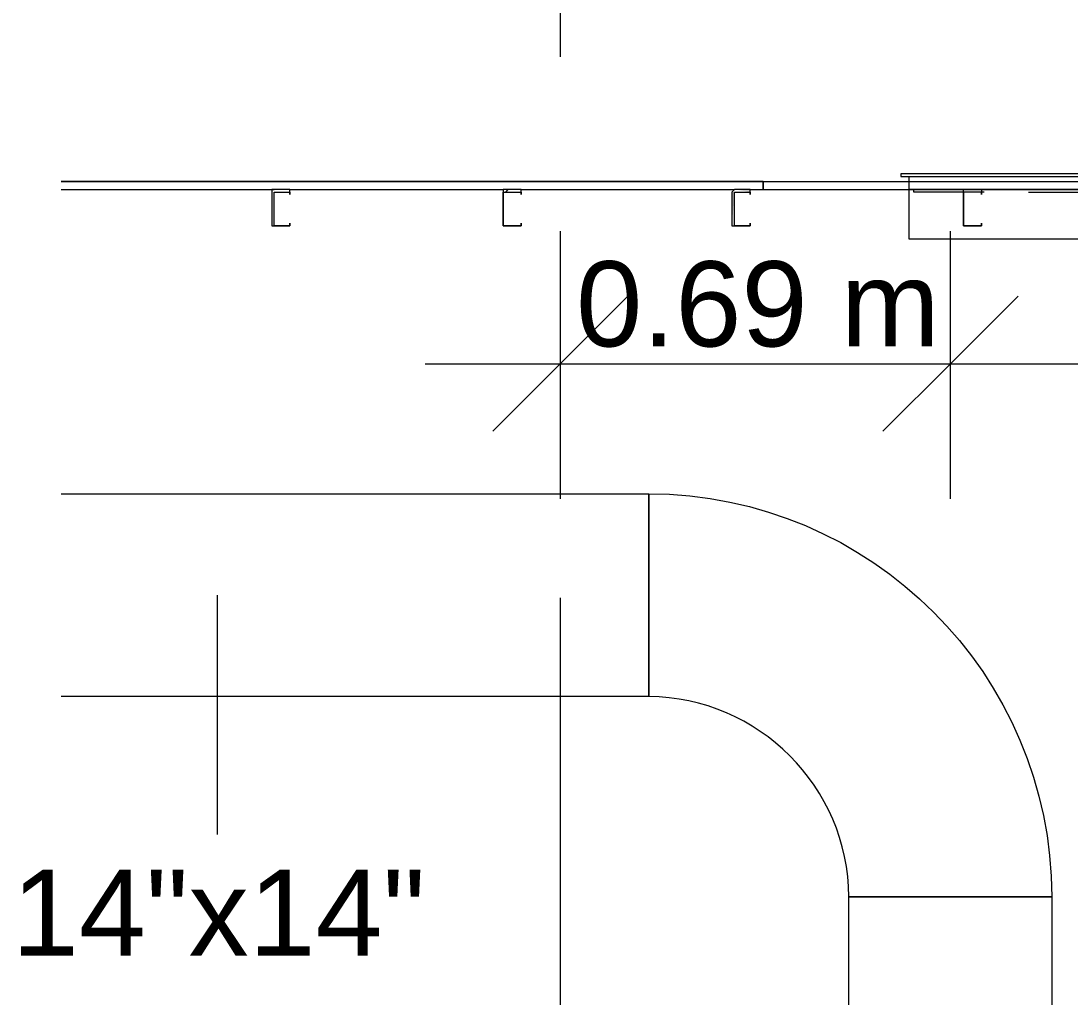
# Model space of a CAD drawing. Header units: metres. Extents: x -2 to 237, y -8 to 52.
# Drawn here: x 4.389 to 6.239, y 33.649 to 35.37 of the extents above; entities that cross this region are included whole.
import ezdxf

# ---------------------------------------------------------------- set-up
doc = ezdxf.new("R2010")
doc.units = ezdxf.units.M
doc.layers.add('HVAC - Ductos', color=5, linetype='Continuous', lineweight=0)
doc.layers.add('PDF2_Text', color=7, linetype='Continuous', lineweight=0)
doc.layers.add('PDF2_Geometry', color=7, linetype='Continuous', lineweight=0, true_color=0xaaaaaa)
doc.layers.add('PDF2_Solid Fills', color=7, linetype='Continuous', lineweight=0, true_color=0xffffff)
doc.styles.add('PDF Helvetica', font='')
doc.styles.get('PDF Helvetica').set_extended_font_data('Helvetica')

msp = doc.modelspace()

# ---------------------------------------------------------------- hatches: boundary and pattern name
at = {"layer": 'PDF2_Solid Fills', "lineweight": 0, "transparency": 33554559}
h = msp.add_hatch(color=256, dxfattribs=at)
h.paths.add_polyline_path([(5.6746, 35.0682), (5.6746, 35.0728), (5.6472, 35.0728)])
h.paths.add_polyline_path([(5.6472, 35.0682), (5.6426, 35.0682), (5.6426, 35.0086)])

# ---------------------------------------------------------------- linework, layer by layer
at = {"layer": 'HVAC - Ductos', "lineweight": 0}
for points in [[(5.9406, 35.0957), (6.7845, 35.0957), (6.7845, 35.1003), (5.9406, 35.1003), (5.9406, 35.0957), (5.9544, 35.0957), (5.9544, 35.0728), (6.7708, 35.0728), (5.9544, 35.0728), (5.9544, 34.9857), (6.7708, 34.9857), (6.7708, 35.0728), (6.7708, 35.0957), (6.7799, 35.0957)], [(6.7571, 35.1003), (5.9636, 35.1003)], [(6.0874, 35.0682), (5.9636, 35.0682), (5.9636, 35.0728), (6.0874, 35.0728)], [(6.1654, 35.0728), (6.326, 35.0728)], [(6.1654, 35.0682), (6.326, 35.0682)], [(5.3398, 34.9994), (5.3398, 34.7655), (5.3398, 34.5271)], [(6.0278, 34.5271), (6.0278, 34.7655), (6.0278, 34.9994)], [(5.4591, 34.8848), (5.3398, 34.7655), (5.2207, 34.6463)], [(6.1471, 34.8848), (6.0278, 34.7655), (5.9086, 34.6463)], [(5.1014, 34.7655), (6.2663, 34.7655)], [(4.4593, 34.5363), (5.4958, 34.5363), (5.4958, 34.1785), (4.4593, 34.1785)], [(4.7345, 34.3574), (4.7345, 33.9354)]]:
    msp.add_lwpolyline(points, dxfattribs=at)
msp.add_lwpolyline([(6.2067, 33.8253), (5.8489, 33.8253, 0.408553), (5.4958, 34.1785), (5.4958, 34.5363, -0.412791)], format="xyb", close=True, dxfattribs=at)
msp.add_lwpolyline([(6.2067, 33.8253), (6.2067, 33.5456), (5.8489, 33.5456), (5.8489, 33.8253)], close=True, dxfattribs=at)
at = {"layer": 'PDF2_Geometry', "lineweight": 0}
for points in [[(5.3398, 36.5771), (5.3398, 35.3067)], [(5.6746, 35.0728), (5.6976, 35.0728), (5.6976, 35.0866), (4.4593, 35.0866)], [(4.4593, 35.0866), (5.6976, 35.0866), (6.5874, 35.0866), (9.096, 35.0866), (9.096, 35.0728), (9.9904, 35.0728), (9.9904, 35.0866)], [(5.6976, 35.0866), (5.6976, 35.0728), (6.5874, 35.0728), (6.5874, 35.0866)], [(4.4593, 35.0728), (4.8353, 35.0728)], [(4.8629, 35.0728), (5.239, 35.0728)], [(5.271, 35.0728), (5.6472, 35.0728)], [(5.3398, 34.9903), (5.3398, 34.6692)], [(5.3398, 34.3528), (5.3398, 33.0824)]]:
    msp.add_lwpolyline(points, dxfattribs=at)
for points in [[(4.8629, 35.0728), (4.8353, 35.0728), (4.8308, 35.0728), (4.8308, 35.0682), (4.8308, 35.0086), (4.8353, 35.0086), (4.8629, 35.0086), (4.8629, 35.0132), (4.8629, 35.0086), (4.8353, 35.0086), (4.8353, 35.0682), (4.8629, 35.0682), (4.8629, 35.0637)], [(5.271, 35.0728), (5.239, 35.0728), (5.239, 35.0682), (5.239, 35.0086), (5.271, 35.0086), (5.271, 35.0132), (5.271, 35.0086), (5.239, 35.0086), (5.239, 35.0682), (5.271, 35.0682), (5.271, 35.0637)], [(5.6746, 35.0728), (5.6472, 35.0728), (5.6426, 35.0682), (5.6426, 35.0086), (5.6472, 35.0086), (5.6746, 35.0086), (5.6746, 35.0132), (5.6746, 35.0086), (5.6472, 35.0086), (5.6472, 35.0682), (5.6746, 35.0682), (5.6746, 35.0637)], [(6.0829, 35.0637), (6.0829, 35.0682), (6.0508, 35.0682), (6.0508, 35.0086), (6.0829, 35.0086), (6.0829, 35.0132), (6.0829, 35.0086), (6.0508, 35.0086), (6.0508, 35.0682), (6.0508, 35.0728), (6.0829, 35.0728)]]:
    msp.add_lwpolyline(points, close=True, dxfattribs=at)
at = {"layer": 'PDF2_Geometry', "color": 254, "lineweight": 0, "true_color": 0xd2d2d2}
msp.add_lwpolyline([(5.2435, 35.0682), (5.2481, 35.0728)], dxfattribs=at)

# ---------------------------------------------------------------- texts
at = {"layer": 'PDF2_Text', "lineweight": 0, "attachment_point": 4, "style": 'PDF Helvetica'}
for s, insert, char_height in [('0.69 m', (5.3677, 34.87), 0.15017), ('14"x14"', (4.3725, 33.7974), 0.15205)]:
    msp.add_mtext(s, dxfattribs=dict(at, insert=insert, char_height=char_height))

doc.saveas('drawing.dxf')
